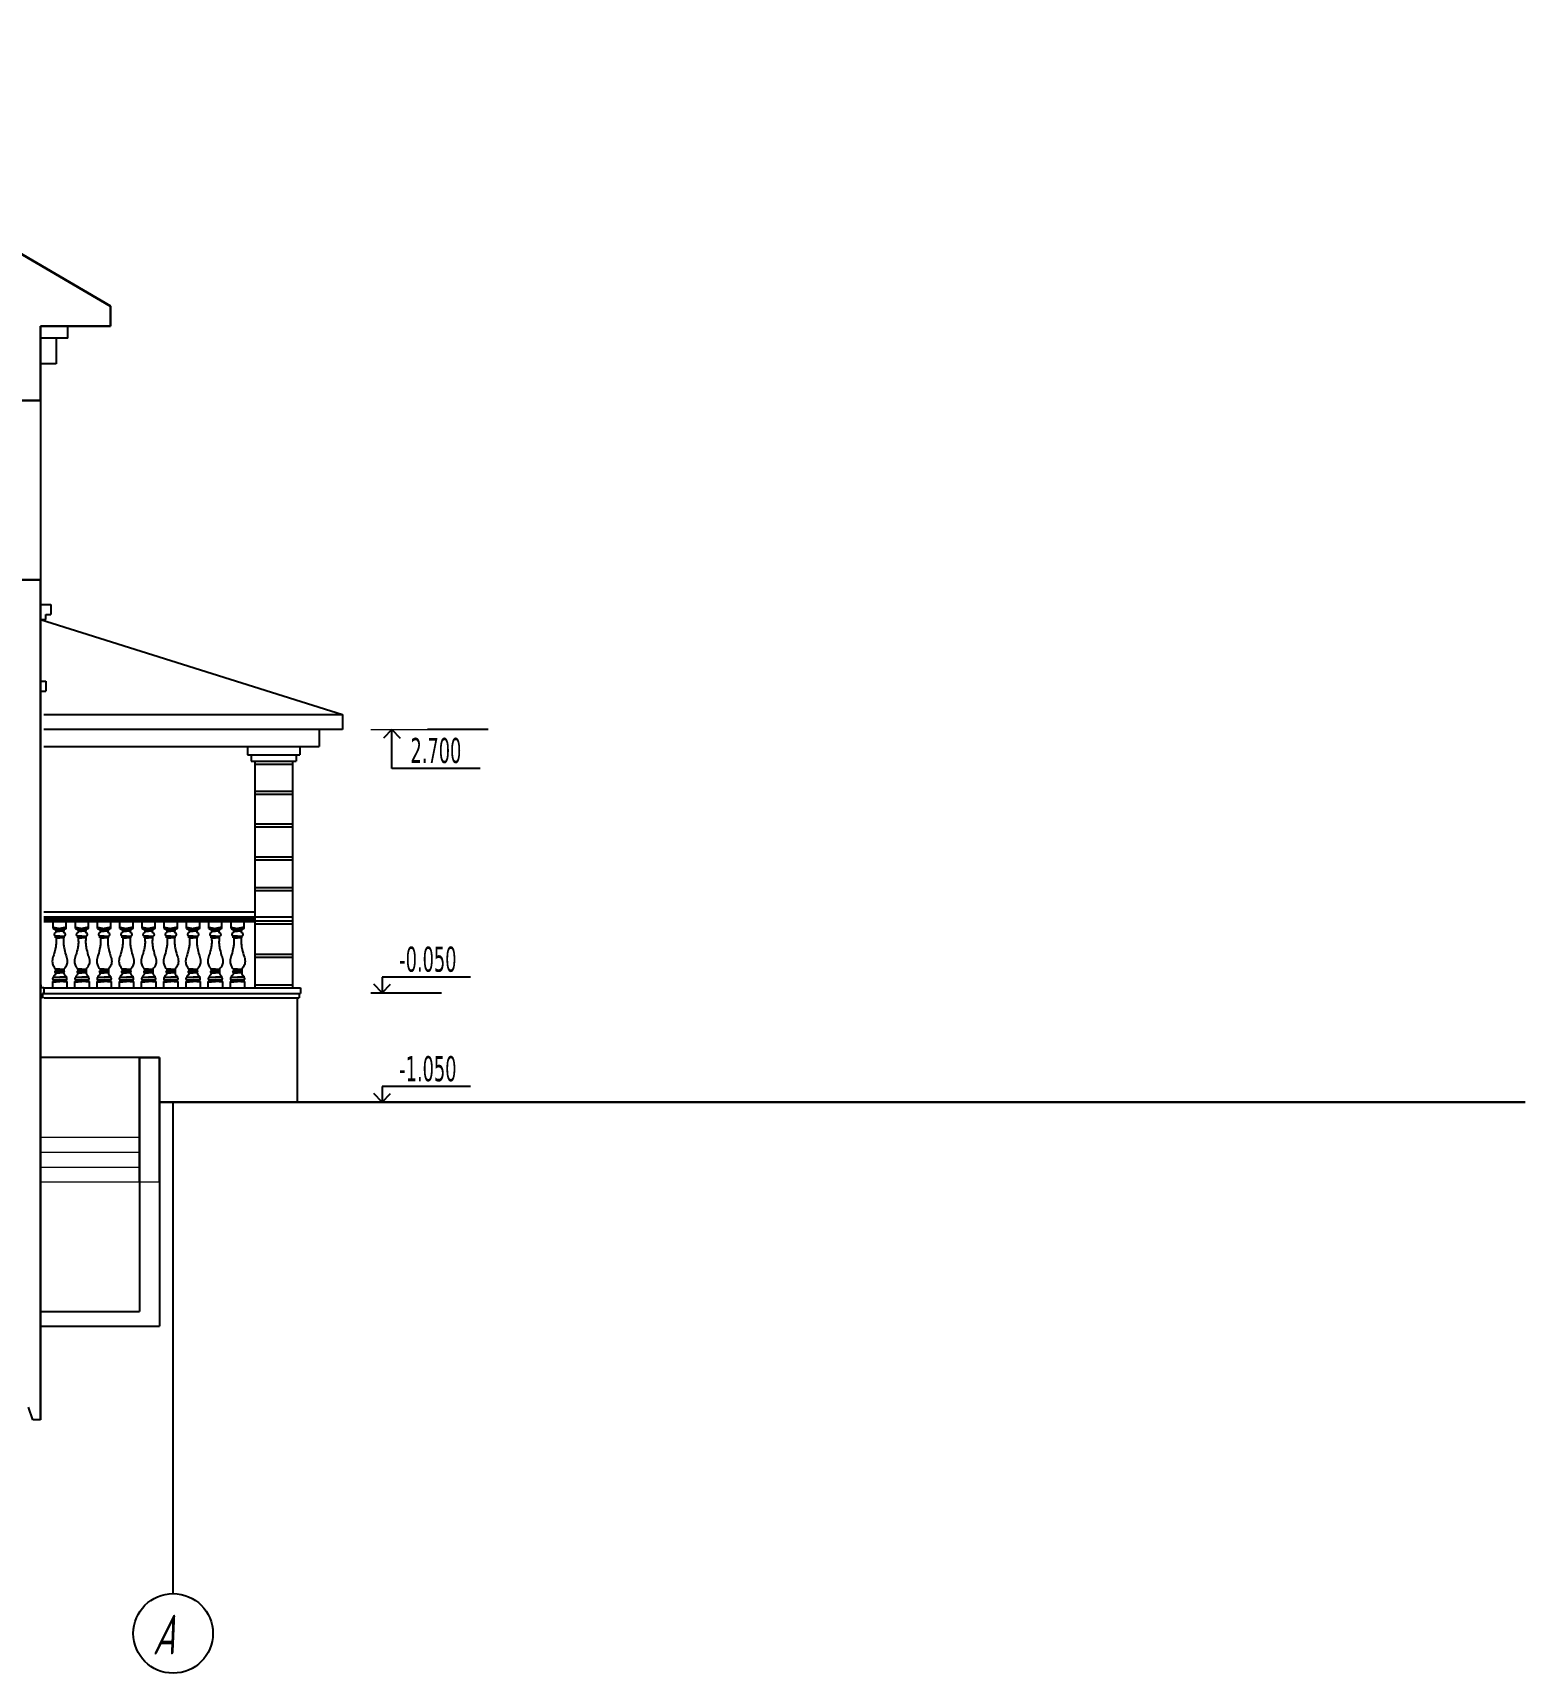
# Model space of a CAD drawing. Header units: millimetres. Extents: x 574812 to 785403, y 231698 to 285481.
# Drawn here: x 770411 to 785403, y 263528 to 280007 of the extents above; entities that cross this region are included whole.
import ezdxf
from ezdxf.enums import TextEntityAlignment as Align

# ---------------------------------------------------------------- set-up
doc = ezdxf.new("R2010")
doc.units = ezdxf.units.MM
doc.layers.add('OSI', color=154, linetype='Continuous')
for name, color, linetype, lineweight in [('Баллюстрада', 7, 'Continuous', 5), ('ОТМЕТКИ', 240, 'Continuous', 5), ('Стены монолит ж-б', 7, 'Continuous', 30)]:
    doc.layers.add(name, color=color, linetype=linetype, lineweight=lineweight)
doc.styles.get("Standard").update_dxf_attribs({"font": 'TAHOMA.TTF', "width": 0.6, "oblique": 15, "height": 220})

msp = doc.modelspace()

# ---------------------------------------------------------------- linework, layer by layer
at = {"ltscale": 5}
for p, q in [((770762.3, 276939.7), (770762.3, 277059.7)), ((770762.3, 276939.7), (770489.7, 276939.7)), ((770645.2, 276939.7), (770645.2, 276683.1)), ((770645.2, 276683.1), (770489.7, 276683.1)), ((770489.7, 276312.9), (770489.7, 274512.9)), ((770491.2, 274263.1), (770591.2, 274263.1)), ((770591.2, 274263.1), (770591.2, 274163.1)), ((770591.2, 274263.1), (770591.2, 274163.1)), ((770489.7, 274113.1), (773521.2, 273159.8)), ((770489.7, 274113.1), (770541.2, 274113.1)), ((770541.2, 274163.1), (770591.2, 274163.1)), ((770541.2, 274113.1), (770541.2, 274163.1)), ((770541.2, 274113.1), (770541.2, 274163.1)), ((770489.7, 273493.1), (770541.2, 273493.1)), ((770489.7, 273393.1), (770541.2, 273393.1)), ((770541.2, 273493.1), (770541.2, 273393.1)), ((770521.2, 273159.8), (773521.2, 273159.8)), ((773521.2, 273159.8), (773521.2, 273009.8)), ((773521.2, 273159.8), (773521.2, 273009.8)), ((773521.2, 273009.8), (770521.2, 273009.8)), ((773286.9, 273009.8), (773286.9, 272838.1)), ((770521.2, 272838.1), (773286.9, 272838.1)), ((772568.7, 272838.1), (772568.7, 272752.1)), ((772568.7, 272752.1), (773093.6, 272752.1)), ((772605.9, 272752.1), (772605.9, 272691.5)), ((773056.5, 272752.1), (773056.5, 272691.5)), ((773093.6, 272838.1), (773093.6, 272752.1)), ((772605.9, 272691.5), (773056.5, 272691.5)), ((772641.2, 272691.5), (772641.2, 270413.1)), ((772641.2, 272661.5), (773021.2, 272661.5)), ((773021.2, 272691.5), (773021.2, 270413.1)), ((772641.2, 272389.3), (773021.2, 272389.3)), ((772641.2, 272359.3), (773021.2, 272359.3)), ((772641.2, 272059.5), (773021.2, 272059.5)), ((772641.2, 272029.5), (773021.2, 272029.5)), ((772641.2, 271729.7), (773021.2, 271729.7)), ((772641.2, 271699.7), (773021.2, 271699.7)), ((772641.2, 271421.7), (773021.2, 271421.7)), ((772641.2, 271391.7), (773021.2, 271391.7)), ((772641.2, 271173), (770521.2, 271173)), ((773021.2, 271122), (770521.2, 271122)), ((772641.2, 271103), (770521.2, 271103)), ((772641.2, 271083.3), (770521.2, 271083.3)), ((772641.2, 271075.5), (770521.2, 271075.5)), ((770616.2, 271010.5), (770616.2, 271075.5)), ((770748.2, 271010.5), (770748.2, 271075.5)), ((770839.5, 271010.5), (770839.5, 271075.5)), ((770971.5, 271010.5), (770971.5, 271075.5)), ((771062.8, 271010.5), (771062.8, 271075.5)), ((771194.8, 271010.5), (771194.8, 271075.5)), ((771286, 271010.5), (771286, 271075.5)), ((771418, 271010.5), (771418, 271075.5)), ((771509.3, 271010.5), (771509.3, 271075.5)), ((771641.3, 271010.5), (771641.3, 271075.5)), ((771732.6, 271010.5), (771732.6, 271075.5)), ((771864.6, 271010.5), (771864.6, 271075.5)), ((771955.8, 271010.5), (771955.8, 271075.5)), ((772087.8, 271010.5), (772087.8, 271075.5)), ((772179.1, 271010.5), (772179.1, 271075.5)), ((772311.1, 271010.5), (772311.1, 271075.5)), ((772402.4, 271010.5), (772402.4, 271075.5)), ((772534.4, 271010.5), (772534.4, 271075.5)), ((772641.2, 271086.4), (773021.2, 271086.4)), ((770682.2, 270930.5), (770639.2, 270930.5)), ((770639.2, 270915.5), (770639.2, 270930.5)), ((770639.2, 270915.5), (770682.2, 270915.5)), ((770682.2, 270997.5), (770642.2, 270997.5)), ((770642.2, 270997.5), (770642.2, 270982.5)), ((770682.2, 270997.5), (770642.2, 270997.5)), ((770642.2, 270982.5), (770682.2, 270982.5)), ((770642.2, 270982.5), (770682.2, 270982.5)), ((770682.2, 270997.5), (770722.2, 270997.5)), ((770682.2, 270997.5), (770722.2, 270997.5)), ((770722.2, 270982.5), (770682.2, 270982.5)), ((770722.2, 270982.5), (770682.2, 270982.5)), ((770682.2, 270930.5), (770725.2, 270930.5)), ((770725.2, 270915.5), (770682.2, 270915.5)), ((770722.2, 270997.5), (770722.2, 270982.5)), ((770725.2, 270915.5), (770725.2, 270930.5)), ((770905.5, 270930.5), (770862.5, 270930.5)), ((770862.5, 270915.5), (770862.5, 270930.5)), ((770862.5, 270915.5), (770905.5, 270915.5)), ((770905.5, 270997.5), (770865.5, 270997.5)), ((770865.5, 270997.5), (770865.5, 270982.5)), ((770905.5, 270997.5), (770865.5, 270997.5)), ((770865.5, 270982.5), (770905.5, 270982.5)), ((770865.5, 270982.5), (770905.5, 270982.5)), ((770905.5, 270997.5), (770945.5, 270997.5)), ((770905.5, 270997.5), (770945.5, 270997.5)), ((770945.5, 270982.5), (770905.5, 270982.5)), ((770945.5, 270982.5), (770905.5, 270982.5)), ((770905.5, 270930.5), (770948.5, 270930.5)), ((770948.5, 270915.5), (770905.5, 270915.5)), ((770945.5, 270997.5), (770945.5, 270982.5)), ((770948.5, 270915.5), (770948.5, 270930.5)), ((771128.8, 270930.5), (771085.8, 270930.5)), ((771085.8, 270915.5), (771085.8, 270930.5)), ((771085.8, 270915.5), (771128.8, 270915.5)), ((771128.8, 270997.5), (771088.8, 270997.5)), ((771088.8, 270997.5), (771088.8, 270982.5)), ((771128.8, 270997.5), (771088.8, 270997.5)), ((771088.8, 270982.5), (771128.8, 270982.5)), ((771088.8, 270982.5), (771128.8, 270982.5)), ((771128.8, 270997.5), (771168.8, 270997.5)), ((771128.8, 270997.5), (771168.8, 270997.5)), ((771168.8, 270982.5), (771128.8, 270982.5)), ((771168.8, 270982.5), (771128.8, 270982.5)), ((771128.8, 270930.5), (771171.8, 270930.5)), ((771171.8, 270915.5), (771128.8, 270915.5)), ((771168.8, 270997.5), (771168.8, 270982.5)), ((771171.8, 270915.5), (771171.8, 270930.5)), ((771352, 270930.5), (771309, 270930.5)), ((771309, 270915.5), (771309, 270930.5)), ((771309, 270915.5), (771352, 270915.5)), ((771352, 270997.5), (771312, 270997.5)), ((771312, 270997.5), (771312, 270982.5)), ((771352, 270997.5), (771312, 270997.5)), ((771312, 270982.5), (771352, 270982.5)), ((771312, 270982.5), (771352, 270982.5)), ((771352, 270997.5), (771392, 270997.5)), ((771352, 270997.5), (771392, 270997.5)), ((771392, 270982.5), (771352, 270982.5)), ((771392, 270982.5), (771352, 270982.5)), ((771352, 270930.5), (771395, 270930.5)), ((771395, 270915.5), (771352, 270915.5)), ((771392, 270997.5), (771392, 270982.5)), ((771395, 270915.5), (771395, 270930.5)), ((771575.3, 270930.5), (771532.3, 270930.5)), ((771532.3, 270915.5), (771532.3, 270930.5)), ((771532.3, 270915.5), (771575.3, 270915.5)), ((771575.3, 270997.5), (771535.3, 270997.5)), ((771535.3, 270997.5), (771535.3, 270982.5)), ((771575.3, 270997.5), (771535.3, 270997.5)), ((771535.3, 270982.5), (771575.3, 270982.5)), ((771535.3, 270982.5), (771575.3, 270982.5)), ((771575.3, 270997.5), (771615.3, 270997.5)), ((771575.3, 270997.5), (771615.3, 270997.5)), ((771615.3, 270982.5), (771575.3, 270982.5)), ((771615.3, 270982.5), (771575.3, 270982.5)), ((771575.3, 270930.5), (771618.3, 270930.5)), ((771618.3, 270915.5), (771575.3, 270915.5)), ((771615.3, 270997.5), (771615.3, 270982.5)), ((771618.3, 270915.5), (771618.3, 270930.5)), ((771798.6, 270930.5), (771755.6, 270930.5)), ((771755.6, 270915.5), (771755.6, 270930.5)), ((771755.6, 270915.5), (771798.6, 270915.5)), ((771798.6, 270997.5), (771758.6, 270997.5)), ((771758.6, 270997.5), (771758.6, 270982.5)), ((771798.6, 270997.5), (771758.6, 270997.5)), ((771758.6, 270982.5), (771798.6, 270982.5)), ((771758.6, 270982.5), (771798.6, 270982.5)), ((771798.6, 270997.5), (771838.6, 270997.5)), ((771798.6, 270997.5), (771838.6, 270997.5)), ((771838.6, 270982.5), (771798.6, 270982.5)), ((771838.6, 270982.5), (771798.6, 270982.5)), ((771798.6, 270930.5), (771841.6, 270930.5)), ((771841.6, 270915.5), (771798.6, 270915.5)), ((771838.6, 270997.5), (771838.6, 270982.5)), ((771841.6, 270915.5), (771841.6, 270930.5)), ((772021.8, 270930.5), (771978.8, 270930.5)), ((771978.8, 270915.5), (771978.8, 270930.5)), ((771978.8, 270915.5), (772021.8, 270915.5)), ((772021.8, 270997.5), (771981.8, 270997.5)), ((771981.8, 270997.5), (771981.8, 270982.5)), ((772021.8, 270997.5), (771981.8, 270997.5)), ((771981.8, 270982.5), (772021.8, 270982.5)), ((771981.8, 270982.5), (772021.8, 270982.5)), ((772021.8, 270997.5), (772061.8, 270997.5)), ((772021.8, 270997.5), (772061.8, 270997.5)), ((772061.8, 270982.5), (772021.8, 270982.5)), ((772061.8, 270982.5), (772021.8, 270982.5)), ((772021.8, 270930.5), (772064.8, 270930.5)), ((772064.8, 270915.5), (772021.8, 270915.5)), ((772061.8, 270997.5), (772061.8, 270982.5)), ((772064.8, 270915.5), (772064.8, 270930.5)), ((772245.1, 270930.5), (772202.1, 270930.5)), ((772202.1, 270915.5), (772202.1, 270930.5)), ((772202.1, 270915.5), (772245.1, 270915.5)), ((772245.1, 270997.5), (772205.1, 270997.5)), ((772205.1, 270997.5), (772205.1, 270982.5)), ((772245.1, 270997.5), (772205.1, 270997.5)), ((772205.1, 270982.5), (772245.1, 270982.5)), ((772205.1, 270982.5), (772245.1, 270982.5)), ((772245.1, 270997.5), (772285.1, 270997.5)), ((772245.1, 270997.5), (772285.1, 270997.5)), ((772285.1, 270982.5), (772245.1, 270982.5)), ((772285.1, 270982.5), (772245.1, 270982.5)), ((772245.1, 270930.5), (772288.1, 270930.5)), ((772288.1, 270915.5), (772245.1, 270915.5)), ((772285.1, 270997.5), (772285.1, 270982.5)), ((772288.1, 270915.5), (772288.1, 270930.5)), ((772468.4, 270930.5), (772425.4, 270930.5)), ((772425.4, 270915.5), (772425.4, 270930.5)), ((772425.4, 270915.5), (772468.4, 270915.5)), ((772468.4, 270997.5), (772428.4, 270997.5)), ((772428.4, 270997.5), (772428.4, 270982.5)), ((772468.4, 270997.5), (772428.4, 270997.5)), ((772428.4, 270982.5), (772468.4, 270982.5)), ((772428.4, 270982.5), (772468.4, 270982.5)), ((772468.4, 270997.5), (772508.4, 270997.5)), ((772468.4, 270997.5), (772508.4, 270997.5)), ((772508.4, 270982.5), (772468.4, 270982.5)), ((772508.4, 270982.5), (772468.4, 270982.5)), ((772468.4, 270930.5), (772511.4, 270930.5)), ((772511.4, 270915.5), (772468.4, 270915.5)), ((772508.4, 270997.5), (772508.4, 270982.5)), ((772511.4, 270915.5), (772511.4, 270930.5)), ((772641.2, 271056.4), (773021.2, 271056.4)), ((772641.2, 270751.2), (773021.2, 270751.2)), ((770682.2, 270600.5), (770640.2, 270600.5)), ((770640.2, 270600.5), (770640.2, 270585.5)), ((770640.2, 270585.5), (770682.2, 270585.5)), ((770682.2, 270600.5), (770724.2, 270600.5)), ((770724.2, 270585.5), (770682.2, 270585.5)), ((770724.2, 270600.5), (770724.2, 270585.5)), ((770905.5, 270600.5), (770863.5, 270600.5)), ((770863.5, 270600.5), (770863.5, 270585.5)), ((770863.5, 270585.5), (770905.5, 270585.5)), ((770905.5, 270600.5), (770947.5, 270600.5)), ((770947.5, 270585.5), (770905.5, 270585.5)), ((770947.5, 270600.5), (770947.5, 270585.5)), ((771128.8, 270600.5), (771086.8, 270600.5)), ((771086.8, 270600.5), (771086.8, 270585.5)), ((771086.8, 270585.5), (771128.8, 270585.5)), ((771128.8, 270600.5), (771170.8, 270600.5)), ((771170.8, 270585.5), (771128.8, 270585.5)), ((771170.8, 270600.5), (771170.8, 270585.5)), ((771352, 270600.5), (771310, 270600.5)), ((771310, 270600.5), (771310, 270585.5)), ((771310, 270585.5), (771352, 270585.5)), ((771352, 270600.5), (771394, 270600.5)), ((771394, 270585.5), (771352, 270585.5)), ((771394, 270600.5), (771394, 270585.5)), ((771575.3, 270600.5), (771533.3, 270600.5)), ((771533.3, 270600.5), (771533.3, 270585.5)), ((771533.3, 270585.5), (771575.3, 270585.5)), ((771575.3, 270600.5), (771617.3, 270600.5)), ((771617.3, 270585.5), (771575.3, 270585.5)), ((771617.3, 270600.5), (771617.3, 270585.5)), ((771798.6, 270600.5), (771756.6, 270600.5)), ((771756.6, 270600.5), (771756.6, 270585.5)), ((771756.6, 270585.5), (771798.6, 270585.5)), ((771798.6, 270600.5), (771840.6, 270600.5)), ((771840.6, 270585.5), (771798.6, 270585.5)), ((771840.6, 270600.5), (771840.6, 270585.5)), ((772021.8, 270600.5), (771979.8, 270600.5)), ((771979.8, 270600.5), (771979.8, 270585.5)), ((771979.8, 270585.5), (772021.8, 270585.5)), ((772021.8, 270600.5), (772063.8, 270600.5)), ((772063.8, 270585.5), (772021.8, 270585.5)), ((772063.8, 270600.5), (772063.8, 270585.5)), ((772245.1, 270600.5), (772203.1, 270600.5)), ((772203.1, 270600.5), (772203.1, 270585.5)), ((772203.1, 270585.5), (772245.1, 270585.5)), ((772245.1, 270600.5), (772287.1, 270600.5)), ((772287.1, 270585.5), (772245.1, 270585.5)), ((772287.1, 270600.5), (772287.1, 270585.5)), ((772468.4, 270600.5), (772426.4, 270600.5)), ((772426.4, 270600.5), (772426.4, 270585.5)), ((772426.4, 270585.5), (772468.4, 270585.5)), ((772468.4, 270600.5), (772510.4, 270600.5)), ((772510.4, 270585.5), (772468.4, 270585.5)), ((772510.4, 270600.5), (772510.4, 270585.5)), ((772641.2, 270721.2), (773021.2, 270721.2)), ((770491.2, 270443.1), (770491.2, 270413.1)), ((770521.2, 270413.1), (770491.2, 270413.1)), ((770521.2, 270413.1), (773100.1, 270413.1)), ((770521.2, 270413.1), (770521.2, 270355)), ((770608.2, 270477.5), (770608.2, 270413.1)), ((770619.2, 270530.5), (770619.2, 270520.5)), ((770619.2, 270520.5), (770682.2, 270520.5)), ((770619.2, 270492.5), (770682.2, 270492.5)), ((770619.2, 270492.5), (770619.2, 270478.5)), ((770619.2, 270478.5), (770682.2, 270478.5)), ((770640.2, 270565.5), (770682.2, 270565.5)), ((770724.2, 270565.5), (770682.2, 270565.5)), ((770745.2, 270520.5), (770682.2, 270520.5)), ((770745.2, 270492.5), (770682.2, 270492.5)), ((770745.2, 270478.5), (770682.2, 270478.5)), ((770745.2, 270530.5), (770745.2, 270520.5)), ((770745.2, 270492.5), (770745.2, 270478.5)), ((770756.2, 270413.1), (770756.2, 270477.5)), ((770831.5, 270477.5), (770831.5, 270413.1)), ((770842.5, 270530.5), (770842.5, 270520.5)), ((770842.5, 270520.5), (770905.5, 270520.5)), ((770842.5, 270492.5), (770905.5, 270492.5)), ((770842.5, 270492.5), (770842.5, 270478.5)), ((770842.5, 270478.5), (770905.5, 270478.5)), ((770863.5, 270565.5), (770905.5, 270565.5)), ((770947.5, 270565.5), (770905.5, 270565.5)), ((770968.5, 270520.5), (770905.5, 270520.5)), ((770968.5, 270492.5), (770905.5, 270492.5)), ((770968.5, 270478.5), (770905.5, 270478.5)), ((770968.5, 270530.5), (770968.5, 270520.5)), ((770968.5, 270492.5), (770968.5, 270478.5)), ((770979.5, 270413.1), (770979.5, 270477.5)), ((771054.8, 270477.5), (771054.8, 270413.1)), ((771065.8, 270530.5), (771065.8, 270520.5)), ((771065.8, 270520.5), (771128.8, 270520.5)), ((771065.8, 270492.5), (771128.8, 270492.5)), ((771065.8, 270492.5), (771065.8, 270478.5)), ((771065.8, 270478.5), (771128.8, 270478.5)), ((771086.8, 270565.5), (771128.8, 270565.5)), ((771170.8, 270565.5), (771128.8, 270565.5)), ((771191.8, 270520.5), (771128.8, 270520.5)), ((771191.8, 270492.5), (771128.8, 270492.5)), ((771191.8, 270478.5), (771128.8, 270478.5)), ((771191.8, 270530.5), (771191.8, 270520.5)), ((771191.8, 270492.5), (771191.8, 270478.5)), ((771202.8, 270413.1), (771202.8, 270477.5)), ((771278, 270477.5), (771278, 270413.1)), ((771289, 270530.5), (771289, 270520.5)), ((771289, 270520.5), (771352, 270520.5)), ((771289, 270492.5), (771352, 270492.5)), ((771289, 270492.5), (771289, 270478.5)), ((771289, 270478.5), (771352, 270478.5)), ((771310, 270565.5), (771352, 270565.5)), ((771394, 270565.5), (771352, 270565.5)), ((771415, 270520.5), (771352, 270520.5)), ((771415, 270492.5), (771352, 270492.5)), ((771415, 270478.5), (771352, 270478.5)), ((771415, 270530.5), (771415, 270520.5)), ((771415, 270492.5), (771415, 270478.5)), ((771426, 270413.1), (771426, 270477.5)), ((771501.3, 270477.5), (771501.3, 270413.1)), ((771512.3, 270530.5), (771512.3, 270520.5)), ((771512.3, 270520.5), (771575.3, 270520.5)), ((771512.3, 270492.5), (771575.3, 270492.5)), ((771512.3, 270492.5), (771512.3, 270478.5)), ((771512.3, 270478.5), (771575.3, 270478.5)), ((771533.3, 270565.5), (771575.3, 270565.5)), ((771617.3, 270565.5), (771575.3, 270565.5)), ((771638.3, 270520.5), (771575.3, 270520.5)), ((771638.3, 270492.5), (771575.3, 270492.5)), ((771638.3, 270478.5), (771575.3, 270478.5)), ((771638.3, 270530.5), (771638.3, 270520.5)), ((771638.3, 270492.5), (771638.3, 270478.5)), ((771649.3, 270413.1), (771649.3, 270477.5)), ((771724.6, 270477.5), (771724.6, 270413.1)), ((771735.6, 270530.5), (771735.6, 270520.5)), ((771735.6, 270520.5), (771798.6, 270520.5)), ((771735.6, 270492.5), (771798.6, 270492.5)), ((771735.6, 270492.5), (771735.6, 270478.5)), ((771735.6, 270478.5), (771798.6, 270478.5)), ((771756.6, 270565.5), (771798.6, 270565.5)), ((771840.6, 270565.5), (771798.6, 270565.5)), ((771861.6, 270520.5), (771798.6, 270520.5)), ((771861.6, 270492.5), (771798.6, 270492.5)), ((771861.6, 270478.5), (771798.6, 270478.5)), ((771861.6, 270530.5), (771861.6, 270520.5)), ((771861.6, 270492.5), (771861.6, 270478.5)), ((771872.6, 270413.1), (771872.6, 270477.5)), ((771947.8, 270477.5), (771947.8, 270413.1)), ((771958.8, 270530.5), (771958.8, 270520.5)), ((771958.8, 270520.5), (772021.8, 270520.5)), ((771958.8, 270492.5), (772021.8, 270492.5)), ((771958.8, 270492.5), (771958.8, 270478.5)), ((771958.8, 270478.5), (772021.8, 270478.5)), ((771979.8, 270565.5), (772021.8, 270565.5)), ((772063.8, 270565.5), (772021.8, 270565.5)), ((772084.8, 270520.5), (772021.8, 270520.5)), ((772084.8, 270492.5), (772021.8, 270492.5)), ((772084.8, 270478.5), (772021.8, 270478.5)), ((772084.8, 270530.5), (772084.8, 270520.5)), ((772084.8, 270492.5), (772084.8, 270478.5)), ((772095.8, 270413.1), (772095.8, 270477.5)), ((772171.1, 270477.5), (772171.1, 270413.1)), ((772182.1, 270530.5), (772182.1, 270520.5)), ((772182.1, 270520.5), (772245.1, 270520.5)), ((772182.1, 270492.5), (772245.1, 270492.5)), ((772182.1, 270492.5), (772182.1, 270478.5)), ((772182.1, 270478.5), (772245.1, 270478.5)), ((772203.1, 270565.5), (772245.1, 270565.5)), ((772287.1, 270565.5), (772245.1, 270565.5)), ((772308.1, 270520.5), (772245.1, 270520.5)), ((772308.1, 270492.5), (772245.1, 270492.5)), ((772308.1, 270478.5), (772245.1, 270478.5)), ((772308.1, 270530.5), (772308.1, 270520.5)), ((772308.1, 270492.5), (772308.1, 270478.5)), ((772319.1, 270413.1), (772319.1, 270477.5)), ((772394.4, 270477.5), (772394.4, 270413.1)), ((772405.4, 270530.5), (772405.4, 270520.5)), ((772405.4, 270520.5), (772468.4, 270520.5)), ((772405.4, 270492.5), (772468.4, 270492.5)), ((772405.4, 270492.5), (772405.4, 270478.5)), ((772405.4, 270478.5), (772468.4, 270478.5)), ((772426.4, 270565.5), (772468.4, 270565.5)), ((772510.4, 270565.5), (772468.4, 270565.5)), ((772531.4, 270520.5), (772468.4, 270520.5)), ((772531.4, 270492.5), (772468.4, 270492.5)), ((772531.4, 270478.5), (772468.4, 270478.5)), ((772531.4, 270530.5), (772531.4, 270520.5)), ((772531.4, 270492.5), (772531.4, 270478.5)), ((772542.4, 270413.1), (772542.4, 270477.5)), ((772641.2, 270443.1), (773021.2, 270443.1)), ((773100.1, 270413.1), (773100.1, 270355)), ((770507.7, 270313.1), (770489.7, 270313.1)), ((770521.2, 270355), (770507.7, 270355)), ((770507.7, 270355), (770507.7, 270313.1)), ((770521.2, 270355), (773100.1, 270355)), ((770521.2, 270313.1), (773086.6, 270313.1)), ((773068.6, 270313.1), (773068.6, 269263.1)), ((773086.6, 270355), (773086.6, 270313.1)), ((771483, 269713.1), (770489.7, 269713.1)), ((771483, 268463.1), (771483, 267163.2)), ((771683, 268463.1), (771683, 267013.2)), ((770489.7, 267163.2), (771483, 267163.2)), ((770489.7, 267013.2), (771683, 267013.2)), ((770411.8, 266072.2), (770369.1, 266202.1)), ((770489.7, 266072.2), (770411.8, 266072.2))]:
    msp.add_line(p, q, dxfattribs=at)
for p, q in [((774018.9, 273009.8), (773935.4, 272922.4)), ((774018.9, 272617.1), (774018.9, 273009.8)), ((774018.9, 273009.8), (774102.5, 272922.4)), ((774018.9, 272617.1), (774018.9, 273009.8)), ((774018.9, 273009.8), (774102.5, 272922.4)), ((774984.4, 273009.8), (774377.1, 273009.8)), ((774905.7, 272617.1), (774018.9, 272617.1)), ((774905.7, 272617.1), (774018.9, 272617.1)), ((773921.1, 270363.1), (773837.5, 270450.6)), ((773921.1, 270363.1), (773837.5, 270450.6)), ((773921.1, 270521.8), (773921.1, 270363.1)), ((774807.9, 270521.8), (773921.1, 270521.8)), ((773921.1, 270521.8), (773921.1, 270363.1)), ((774807.9, 270521.8), (773921.1, 270521.8)), ((773921.1, 270363.1), (774004.7, 270450.6)), ((773921.1, 270363.1), (774004.7, 270450.6)), ((773808.1, 270363.1), (774517.6, 270363.1)), ((773921.1, 269421.8), (773921.1, 269263.1)), ((774807.9, 269421.8), (773921.1, 269421.8)), ((773921.1, 269421.8), (773921.1, 269263.1)), ((774807.9, 269421.8), (773921.1, 269421.8)), ((771683, 269263.1), (777681, 269263.1)), ((773808.1, 269263.1), (774517.6, 269263.1)), ((773921.1, 269263.1), (773837.5, 269350.6)), ((773921.1, 269263.1), (773837.5, 269350.6)), ((773921.1, 269263.1), (774004.7, 269350.6)), ((773921.1, 269263.1), (774004.7, 269350.6))]:
    msp.add_line(p, q)
for centre, radius, start, end in [((770646.5, 270950.5), 21.3, 110.01596, 249.98404), ((770646.5, 270950.5), 21.3, 110.01596, 249.98404), ((770717.9, 270950.5), 21.3, 290.01596, 69.98404), ((770717.9, 270950.5), 21.3, 290.01596, 69.98404), ((770869.8, 270950.5), 21.3, 110.01596, 249.98404), ((770869.8, 270950.5), 21.3, 110.01596, 249.98404), ((770941.2, 270950.5), 21.3, 290.01596, 69.98404), ((770941.2, 270950.5), 21.3, 290.01596, 69.98404), ((771093, 270950.5), 21.3, 110.01596, 249.98404), ((771093, 270950.5), 21.3, 110.01596, 249.98404), ((771164.5, 270950.5), 21.3, 290.01596, 69.98404), ((771164.5, 270950.5), 21.3, 290.01596, 69.98404), ((771316.3, 270950.5), 21.3, 110.01596, 249.98404), ((771316.3, 270950.5), 21.3, 110.01596, 249.98404), ((771387.7, 270950.5), 21.3, 290.01596, 69.98404), ((771387.7, 270950.5), 21.3, 290.01596, 69.98404), ((771539.6, 270950.5), 21.3, 110.01596, 249.98404), ((771539.6, 270950.5), 21.3, 110.01596, 249.98404), ((771611, 270950.5), 21.3, 290.01596, 69.98404), ((771611, 270950.5), 21.3, 290.01596, 69.98404), ((771762.8, 270950.5), 21.3, 110.01596, 249.98404), ((771762.8, 270950.5), 21.3, 110.01596, 249.98404), ((771834.3, 270950.5), 21.3, 290.01596, 69.98404), ((771834.3, 270950.5), 21.3, 290.01596, 69.98404), ((771986.1, 270950.5), 21.3, 110.01596, 249.98404), ((771986.1, 270950.5), 21.3, 110.01596, 249.98404), ((772057.5, 270950.5), 21.3, 290.01596, 69.98404), ((772057.5, 270950.5), 21.3, 290.01596, 69.98404), ((772209.4, 270950.5), 21.3, 110.01596, 249.98404), ((772209.4, 270950.5), 21.3, 110.01596, 249.98404), ((772280.8, 270950.5), 21.3, 290.01596, 69.98404), ((772280.8, 270950.5), 21.3, 290.01596, 69.98404), ((772432.7, 270950.5), 21.3, 110.01596, 249.98404), ((772432.7, 270950.5), 21.3, 110.01596, 249.98404), ((772504.1, 270950.5), 21.3, 290.01596, 69.98404), ((772504.1, 270950.5), 21.3, 290.01596, 69.98404), ((770625.6, 270506.5), 15.4, 114.52955, 245.47045), ((770738.8, 270506.5), 15.4, 294.52955, 65.47045), ((770848.9, 270506.5), 15.4, 114.52955, 245.47045), ((770962.1, 270506.5), 15.4, 294.52955, 65.47045), ((771072.1, 270506.5), 15.4, 114.52955, 245.47045), ((771185.4, 270506.5), 15.4, 294.52955, 65.47045), ((771295.4, 270506.5), 15.4, 114.52955, 245.47045), ((771408.6, 270506.5), 15.4, 294.52955, 65.47045), ((771518.7, 270506.5), 15.4, 114.52955, 245.47045), ((771631.9, 270506.5), 15.4, 294.52955, 65.47045), ((771742, 270506.5), 15.4, 114.52955, 245.47045), ((771855.2, 270506.5), 15.4, 294.52955, 65.47045), ((771965.2, 270506.5), 15.4, 114.52955, 245.47045), ((772078.4, 270506.5), 15.4, 294.52955, 65.47045), ((772188.5, 270506.5), 15.4, 114.52955, 245.47045), ((772301.7, 270506.5), 15.4, 294.52955, 65.47045), ((772411.8, 270506.5), 15.4, 114.52955, 245.47045), ((772525, 270506.5), 15.4, 294.52955, 65.47045)]:
    msp.add_arc(centre, radius, start, end, dxfattribs=at)
for points in [[(770645.2, 270912.5), (770645.2, 270895.5), (770645.2, 270855.5), (770639.2, 270815.5), (770622.2, 270745.5), (770608.2, 270695.5), (770608.2, 270665.5), (770613.2, 270645.5), (770640.2, 270600.5)], [(770642.2, 270982.5), (770648.2, 270977.5), (770639.2, 270970.5)], [(770642.2, 270982.5), (770648.2, 270977.5), (770639.2, 270970.5)], [(770722.2, 270982.5), (770716.2, 270977.5), (770725.2, 270970.5)], [(770722.2, 270982.5), (770716.2, 270977.5), (770725.2, 270970.5)], [(770719.2, 270912.5), (770719.2, 270895.5), (770719.2, 270855.5), (770725.2, 270815.5), (770742.2, 270745.5), (770756.2, 270695.5), (770756.2, 270665.5), (770751.2, 270645.5), (770724.2, 270600.5)], [(770868.5, 270912.5), (770868.5, 270895.5), (770868.5, 270855.5), (770862.5, 270815.5), (770845.5, 270745.5), (770831.5, 270695.5), (770831.5, 270665.5), (770836.5, 270645.5), (770863.5, 270600.5)], [(770865.5, 270982.5), (770871.5, 270977.5), (770862.5, 270970.5)], [(770865.5, 270982.5), (770871.5, 270977.5), (770862.5, 270970.5)], [(770945.5, 270982.5), (770939.5, 270977.5), (770948.5, 270970.5)], [(770945.5, 270982.5), (770939.5, 270977.5), (770948.5, 270970.5)], [(770942.5, 270912.5), (770942.5, 270895.5), (770942.5, 270855.5), (770948.5, 270815.5), (770965.5, 270745.5), (770979.5, 270695.5), (770979.5, 270665.5), (770974.5, 270645.5), (770947.5, 270600.5)], [(771091.8, 270912.5), (771091.8, 270895.5), (771091.8, 270855.5), (771085.8, 270815.5), (771068.8, 270745.5), (771054.8, 270695.5), (771054.8, 270665.5), (771059.8, 270645.5), (771086.8, 270600.5)], [(771088.8, 270982.5), (771094.8, 270977.5), (771085.8, 270970.5)], [(771088.8, 270982.5), (771094.8, 270977.5), (771085.8, 270970.5)], [(771168.8, 270982.5), (771162.8, 270977.5), (771171.8, 270970.5)], [(771168.8, 270982.5), (771162.8, 270977.5), (771171.8, 270970.5)], [(771165.8, 270912.5), (771165.8, 270895.5), (771165.8, 270855.5), (771171.8, 270815.5), (771188.8, 270745.5), (771202.8, 270695.5), (771202.8, 270665.5), (771197.8, 270645.5), (771170.8, 270600.5)], [(771315, 270912.5), (771315, 270895.5), (771315, 270855.5), (771309, 270815.5), (771292, 270745.5), (771278, 270695.5), (771278, 270665.5), (771283, 270645.5), (771310, 270600.5)], [(771312, 270982.5), (771318, 270977.5), (771309, 270970.5)], [(771312, 270982.5), (771318, 270977.5), (771309, 270970.5)], [(771392, 270982.5), (771386, 270977.5), (771395, 270970.5)], [(771392, 270982.5), (771386, 270977.5), (771395, 270970.5)], [(771389, 270912.5), (771389, 270895.5), (771389, 270855.5), (771395, 270815.5), (771412, 270745.5), (771426, 270695.5), (771426, 270665.5), (771421, 270645.5), (771394, 270600.5)], [(771538.3, 270912.5), (771538.3, 270895.5), (771538.3, 270855.5), (771532.3, 270815.5), (771515.3, 270745.5), (771501.3, 270695.5), (771501.3, 270665.5), (771506.3, 270645.5), (771533.3, 270600.5)], [(771535.3, 270982.5), (771541.3, 270977.5), (771532.3, 270970.5)], [(771535.3, 270982.5), (771541.3, 270977.5), (771532.3, 270970.5)], [(771615.3, 270982.5), (771609.3, 270977.5), (771618.3, 270970.5)], [(771615.3, 270982.5), (771609.3, 270977.5), (771618.3, 270970.5)], [(771612.3, 270912.5), (771612.3, 270895.5), (771612.3, 270855.5), (771618.3, 270815.5), (771635.3, 270745.5), (771649.3, 270695.5), (771649.3, 270665.5), (771644.3, 270645.5), (771617.3, 270600.5)], [(771761.6, 270912.5), (771761.6, 270895.5), (771761.6, 270855.5), (771755.6, 270815.5), (771738.6, 270745.5), (771724.6, 270695.5), (771724.6, 270665.5), (771729.6, 270645.5), (771756.6, 270600.5)], [(771758.6, 270982.5), (771764.6, 270977.5), (771755.6, 270970.5)], [(771758.6, 270982.5), (771764.6, 270977.5), (771755.6, 270970.5)], [(771838.6, 270982.5), (771832.6, 270977.5), (771841.6, 270970.5)], [(771838.6, 270982.5), (771832.6, 270977.5), (771841.6, 270970.5)], [(771835.6, 270912.5), (771835.6, 270895.5), (771835.6, 270855.5), (771841.6, 270815.5), (771858.6, 270745.5), (771872.6, 270695.5), (771872.6, 270665.5), (771867.6, 270645.5), (771840.6, 270600.5)], [(771984.8, 270912.5), (771984.8, 270895.5), (771984.8, 270855.5), (771978.8, 270815.5), (771961.8, 270745.5), (771947.8, 270695.5), (771947.8, 270665.5), (771952.8, 270645.5), (771979.8, 270600.5)], [(771981.8, 270982.5), (771987.8, 270977.5), (771978.8, 270970.5)], [(771981.8, 270982.5), (771987.8, 270977.5), (771978.8, 270970.5)], [(772061.8, 270982.5), (772055.8, 270977.5), (772064.8, 270970.5)], [(772061.8, 270982.5), (772055.8, 270977.5), (772064.8, 270970.5)], [(772058.8, 270912.5), (772058.8, 270895.5), (772058.8, 270855.5), (772064.8, 270815.5), (772081.8, 270745.5), (772095.8, 270695.5), (772095.8, 270665.5), (772090.8, 270645.5), (772063.8, 270600.5)], [(772208.1, 270912.5), (772208.1, 270895.5), (772208.1, 270855.5), (772202.1, 270815.5), (772185.1, 270745.5), (772171.1, 270695.5), (772171.1, 270665.5), (772176.1, 270645.5), (772203.1, 270600.5)], [(772205.1, 270982.5), (772211.1, 270977.5), (772202.1, 270970.5)], [(772205.1, 270982.5), (772211.1, 270977.5), (772202.1, 270970.5)], [(772285.1, 270982.5), (772279.1, 270977.5), (772288.1, 270970.5)], [(772285.1, 270982.5), (772279.1, 270977.5), (772288.1, 270970.5)], [(772282.1, 270912.5), (772282.1, 270895.5), (772282.1, 270855.5), (772288.1, 270815.5), (772305.1, 270745.5), (772319.1, 270695.5), (772319.1, 270665.5), (772314.1, 270645.5), (772287.1, 270600.5)], [(772431.4, 270912.5), (772431.4, 270895.5), (772431.4, 270855.5), (772425.4, 270815.5), (772408.4, 270745.5), (772394.4, 270695.5), (772394.4, 270665.5), (772399.4, 270645.5), (772426.4, 270600.5)], [(772428.4, 270982.5), (772434.4, 270977.5), (772425.4, 270970.5)], [(772428.4, 270982.5), (772434.4, 270977.5), (772425.4, 270970.5)], [(772508.4, 270982.5), (772502.4, 270977.5), (772511.4, 270970.5)], [(772508.4, 270982.5), (772502.4, 270977.5), (772511.4, 270970.5)], [(772505.4, 270912.5), (772505.4, 270895.5), (772505.4, 270855.5), (772511.4, 270815.5), (772528.4, 270745.5), (772542.4, 270695.5), (772542.4, 270665.5), (772537.4, 270645.5), (772510.4, 270600.5)], [(770640.2, 270565.5), (770636.2, 270575.5), (770640.2, 270585.5)], [(770724.2, 270565.5), (770728.2, 270575.5), (770724.2, 270585.5)], [(770863.5, 270565.5), (770859.5, 270575.5), (770863.5, 270585.5)], [(770947.5, 270565.5), (770951.5, 270575.5), (770947.5, 270585.5)], [(771086.8, 270565.5), (771082.8, 270575.5), (771086.8, 270585.5)], [(771170.8, 270565.5), (771174.8, 270575.5), (771170.8, 270585.5)], [(771310, 270565.5), (771306, 270575.5), (771310, 270585.5)], [(771394, 270565.5), (771398, 270575.5), (771394, 270585.5)], [(771533.3, 270565.5), (771529.3, 270575.5), (771533.3, 270585.5)], [(771617.3, 270565.5), (771621.3, 270575.5), (771617.3, 270585.5)], [(771756.6, 270565.5), (771752.6, 270575.5), (771756.6, 270585.5)], [(771840.6, 270565.5), (771844.6, 270575.5), (771840.6, 270585.5)], [(771979.8, 270565.5), (771975.8, 270575.5), (771979.8, 270585.5)], [(772063.8, 270565.5), (772067.8, 270575.5), (772063.8, 270585.5)], [(772203.1, 270565.5), (772199.1, 270575.5), (772203.1, 270585.5)], [(772287.1, 270565.5), (772291.1, 270575.5), (772287.1, 270585.5)], [(772426.4, 270565.5), (772422.4, 270575.5), (772426.4, 270585.5)], [(772510.4, 270565.5), (772514.4, 270575.5), (772510.4, 270585.5)], [(770640.2, 270565.5), (770638.2, 270550.5), (770619.2, 270530.5)], [(770724.2, 270565.5), (770726.2, 270550.5), (770745.2, 270530.5)], [(770863.5, 270565.5), (770861.5, 270550.5), (770842.5, 270530.5)], [(770947.5, 270565.5), (770949.5, 270550.5), (770968.5, 270530.5)], [(771086.8, 270565.5), (771084.8, 270550.5), (771065.8, 270530.5)], [(771170.8, 270565.5), (771172.8, 270550.5), (771191.8, 270530.5)], [(771310, 270565.5), (771308, 270550.5), (771289, 270530.5)], [(771394, 270565.5), (771396, 270550.5), (771415, 270530.5)], [(771533.3, 270565.5), (771531.3, 270550.5), (771512.3, 270530.5)], [(771617.3, 270565.5), (771619.3, 270550.5), (771638.3, 270530.5)], [(771756.6, 270565.5), (771754.6, 270550.5), (771735.6, 270530.5)], [(771840.6, 270565.5), (771842.6, 270550.5), (771861.6, 270530.5)], [(771979.8, 270565.5), (771977.8, 270550.5), (771958.8, 270530.5)], [(772063.8, 270565.5), (772065.8, 270550.5), (772084.8, 270530.5)], [(772203.1, 270565.5), (772201.1, 270550.5), (772182.1, 270530.5)], [(772287.1, 270565.5), (772289.1, 270550.5), (772308.1, 270530.5)], [(772426.4, 270565.5), (772424.4, 270550.5), (772405.4, 270530.5)], [(772510.4, 270565.5), (772512.4, 270550.5), (772531.4, 270530.5)]]:
    msp.add_spline(points, degree=3, dxfattribs=at)
for points in [[(770616.2, 271022.5), (770638.2, 271016.5), (770660.2, 271010.5), (770682.2, 271010.5)], [(770616.2, 271010.5), (770624.7, 271005.7), (770633.3, 271000.9), (770642.2, 270997.5)], [(770748.2, 271022.5), (770726.2, 271016.5), (770704.2, 271010.5), (770682.2, 271010.5)], [(770748.2, 271010.5), (770739.7, 271005.7), (770731.2, 271000.9), (770722.2, 270997.5)], [(770839.5, 271022.5), (770861.5, 271016.5), (770883.5, 271010.5), (770905.5, 271010.5)], [(770839.5, 271010.5), (770848, 271005.7), (770856.5, 271000.9), (770865.5, 270997.5)], [(770971.5, 271022.5), (770949.5, 271016.5), (770927.5, 271010.5), (770905.5, 271010.5)], [(770971.5, 271010.5), (770963, 271005.7), (770954.4, 271000.9), (770945.5, 270997.5)], [(771062.8, 271022.5), (771084.8, 271016.5), (771106.8, 271010.5), (771128.8, 271010.5)], [(771062.8, 271010.5), (771071.3, 271005.7), (771079.8, 271000.9), (771088.8, 270997.5)], [(771194.8, 271022.5), (771172.8, 271016.5), (771150.8, 271010.5), (771128.8, 271010.5)], [(771194.8, 271010.5), (771186.2, 271005.7), (771177.7, 271000.9), (771168.8, 270997.5)], [(771286, 271022.5), (771308, 271016.5), (771330, 271010.5), (771352, 271010.5)], [(771286, 271010.5), (771294.5, 271005.7), (771303.1, 271000.9), (771312, 270997.5)], [(771418, 271022.5), (771396, 271016.5), (771374, 271010.5), (771352, 271010.5)], [(771418, 271010.5), (771409.5, 271005.7), (771401, 271000.9), (771392, 270997.5)], [(771509.3, 271022.5), (771531.3, 271016.5), (771553.3, 271010.5), (771575.3, 271010.5)], [(771509.3, 271010.5), (771517.8, 271005.7), (771526.3, 271000.9), (771535.3, 270997.5)], [(771641.3, 271022.5), (771619.3, 271016.5), (771597.3, 271010.5), (771575.3, 271010.5)], [(771641.3, 271010.5), (771632.8, 271005.7), (771624.3, 271000.9), (771615.3, 270997.5)], [(771732.6, 271022.5), (771754.6, 271016.5), (771776.6, 271010.5), (771798.6, 271010.5)], [(771732.6, 271010.5), (771741.1, 271005.7), (771749.6, 271000.9), (771758.6, 270997.5)], [(771864.6, 271022.5), (771842.6, 271016.5), (771820.6, 271010.5), (771798.6, 271010.5)], [(771864.6, 271010.5), (771856, 271005.7), (771847.5, 271000.9), (771838.6, 270997.5)], [(771955.8, 271022.5), (771977.8, 271016.5), (771999.8, 271010.5), (772021.8, 271010.5)], [(771955.8, 271010.5), (771964.4, 271005.7), (771972.9, 271000.9), (771981.8, 270997.5)], [(772087.8, 271022.5), (772065.8, 271016.5), (772043.8, 271010.5), (772021.8, 271010.5)], [(772087.8, 271010.5), (772079.3, 271005.7), (772070.8, 271000.9), (772061.8, 270997.5)], [(772179.1, 271022.5), (772201.1, 271016.5), (772223.1, 271010.5), (772245.1, 271010.5)], [(772179.1, 271010.5), (772187.6, 271005.7), (772196.1, 271000.9), (772205.1, 270997.5)], [(772311.1, 271022.5), (772289.1, 271016.5), (772267.1, 271010.5), (772245.1, 271010.5)], [(772311.1, 271010.5), (772302.6, 271005.7), (772294.1, 271000.9), (772285.1, 270997.5)], [(772402.4, 271022.5), (772424.4, 271016.5), (772446.4, 271010.5), (772468.4, 271010.5)], [(772402.4, 271010.5), (772410.9, 271005.7), (772419.4, 271000.9), (772428.4, 270997.5)], [(772534.4, 271022.5), (772512.4, 271016.5), (772490.4, 271010.5), (772468.4, 271010.5)], [(772534.4, 271010.5), (772525.8, 271005.7), (772517.3, 271000.9), (772508.4, 270997.5)]]:
    msp.add_open_spline(points, degree=3, dxfattribs=at)
for points, knots in [([(770608.2, 270477.5), (770611.9, 270477.9), (770615.6, 270478.2), (770619.3, 270478.5), (770619.3, 270478.5)], [0, 0, 0, 0, 1.1045361, 1.1099679, 1.1099679, 1.1099679, 1.1099679]), ([(770608.2, 270469.5), (770632.9, 270473.5), (770657.6, 270477.5), (770682.2, 270477.5), (770682.2, 270477.5)], [0, 0, 0, 0, 7.4431176, 7.4431177, 7.4431177, 7.4431177, 7.4431177]), ([(770756.2, 270469.5), (770731.6, 270473.5), (770706.9, 270477.5), (770682.2, 270477.5), (770682.2, 270477.5)], [0, 0, 0, 0, 7.4431176, 7.4431177, 7.4431177, 7.4431177, 7.4431177]), ([(770756.2, 270477.5), (770752.6, 270477.9), (770748.9, 270478.2), (770745.2, 270478.5), (770745.2, 270478.5)], [0, 0, 0, 0, 1.1045361, 1.1099679, 1.1099679, 1.1099679, 1.1099679]), ([(770831.5, 270477.5), (770835.2, 270477.9), (770838.8, 270478.2), (770842.5, 270478.5), (770842.5, 270478.5)], [0, 0, 0, 0, 1.1045361, 1.1099679, 1.1099679, 1.1099679, 1.1099679]), ([(770831.5, 270469.5), (770856.2, 270473.5), (770880.8, 270477.5), (770905.5, 270477.5), (770905.5, 270477.5)], [0, 0, 0, 0, 7.4431176, 7.4431177, 7.4431177, 7.4431177, 7.4431177]), ([(770979.5, 270469.5), (770954.8, 270473.5), (770930.2, 270477.5), (770905.5, 270477.5), (770905.5, 270477.5)], [0, 0, 0, 0, 7.4431176, 7.4431177, 7.4431177, 7.4431177, 7.4431177]), ([(770979.5, 270477.5), (770975.8, 270477.9), (770972.1, 270478.2), (770968.5, 270478.5), (770968.4, 270478.5)], [0, 0, 0, 0, 1.1045361, 1.1099679, 1.1099679, 1.1099679, 1.1099679]), ([(771054.8, 270477.5), (771058.4, 270477.9), (771062.1, 270478.2), (771065.8, 270478.5), (771065.8, 270478.5)], [0, 0, 0, 0, 1.1045361, 1.1099679, 1.1099679, 1.1099679, 1.1099679]), ([(771054.8, 270469.5), (771079.4, 270473.5), (771104.1, 270477.5), (771128.8, 270477.5), (771128.8, 270477.5)], [0, 0, 0, 0, 7.4431176, 7.4431177, 7.4431177, 7.4431177, 7.4431177]), ([(771202.8, 270469.5), (771178.1, 270473.5), (771153.4, 270477.5), (771128.8, 270477.5), (771128.8, 270477.5)], [0, 0, 0, 0, 7.4431176, 7.4431177, 7.4431177, 7.4431177, 7.4431177]), ([(771202.8, 270477.5), (771199.1, 270477.9), (771195.4, 270478.2), (771191.7, 270478.5), (771191.7, 270478.5)], [0, 0, 0, 0, 1.1045361, 1.1099679, 1.1099679, 1.1099679, 1.1099679]), ([(771278, 270477.5), (771281.7, 270477.9), (771285.4, 270478.2), (771289.1, 270478.5), (771289.1, 270478.5)], [0, 0, 0, 0, 1.1045361, 1.1099679, 1.1099679, 1.1099679, 1.1099679]), ([(771278, 270469.5), (771302.7, 270473.5), (771327.4, 270477.5), (771352, 270477.5), (771352, 270477.5)], [0, 0, 0, 0, 7.4431176, 7.4431177, 7.4431177, 7.4431177, 7.4431177]), ([(771426, 270469.5), (771401.4, 270473.5), (771376.7, 270477.5), (771352, 270477.5), (771352, 270477.5)], [0, 0, 0, 0, 7.4431176, 7.4431177, 7.4431177, 7.4431177, 7.4431177]), ([(771426, 270477.5), (771422.4, 270477.9), (771418.7, 270478.2), (771415, 270478.5), (771415, 270478.5)], [0, 0, 0, 0, 1.1045361, 1.1099679, 1.1099679, 1.1099679, 1.1099679]), ([(771501.3, 270477.5), (771505, 270477.9), (771508.6, 270478.2), (771512.3, 270478.5), (771512.3, 270478.5)], [0, 0, 0, 0, 1.1045361, 1.1099679, 1.1099679, 1.1099679, 1.1099679]), ([(771501.3, 270469.5), (771526, 270473.5), (771550.6, 270477.5), (771575.3, 270477.5), (771575.3, 270477.5)], [0, 0, 0, 0, 7.4431176, 7.4431177, 7.4431177, 7.4431177, 7.4431177]), ([(771649.3, 270469.5), (771624.6, 270473.5), (771600, 270477.5), (771575.3, 270477.5), (771575.3, 270477.5)], [0, 0, 0, 0, 7.4431176, 7.4431177, 7.4431177, 7.4431177, 7.4431177]), ([(771649.3, 270477.5), (771645.6, 270477.9), (771641.9, 270478.2), (771638.3, 270478.5), (771638.2, 270478.5)], [0, 0, 0, 0, 1.1045361, 1.1099679, 1.1099679, 1.1099679, 1.1099679]), ([(771724.6, 270477.5), (771728.2, 270477.9), (771731.9, 270478.2), (771735.6, 270478.5), (771735.6, 270478.5)], [0, 0, 0, 0, 1.1045361, 1.1099679, 1.1099679, 1.1099679, 1.1099679]), ([(771724.6, 270469.5), (771749.2, 270473.5), (771773.9, 270477.5), (771798.6, 270477.5), (771798.6, 270477.5)], [0, 0, 0, 0, 7.4431176, 7.4431177, 7.4431177, 7.4431177, 7.4431177]), ([(771872.6, 270469.5), (771847.9, 270473.5), (771823.2, 270477.5), (771798.6, 270477.5), (771798.6, 270477.5)], [0, 0, 0, 0, 7.4431176, 7.4431177, 7.4431177, 7.4431177, 7.4431177]), ([(771872.6, 270477.5), (771868.9, 270477.9), (771865.2, 270478.2), (771861.5, 270478.5), (771861.5, 270478.5)], [0, 0, 0, 0, 1.1045361, 1.1099679, 1.1099679, 1.1099679, 1.1099679]), ([(771947.8, 270477.5), (771951.5, 270477.9), (771955.2, 270478.2), (771958.9, 270478.5), (771958.9, 270478.5)], [0, 0, 0, 0, 1.1045361, 1.1099679, 1.1099679, 1.1099679, 1.1099679]), ([(771947.8, 270469.5), (771972.5, 270473.5), (771997.2, 270477.5), (772021.8, 270477.5), (772021.8, 270477.5)], [0, 0, 0, 0, 7.4431176, 7.4431177, 7.4431177, 7.4431177, 7.4431177]), ([(772095.8, 270469.5), (772071.2, 270473.5), (772046.5, 270477.5), (772021.8, 270477.5), (772021.8, 270477.5)], [0, 0, 0, 0, 7.4431176, 7.4431177, 7.4431177, 7.4431177, 7.4431177]), ([(772095.8, 270477.5), (772092.2, 270477.9), (772088.5, 270478.2), (772084.8, 270478.5), (772084.8, 270478.5)], [0, 0, 0, 0, 1.1045361, 1.1099679, 1.1099679, 1.1099679, 1.1099679]), ([(772171.1, 270477.5), (772174.8, 270477.9), (772178.4, 270478.2), (772182.1, 270478.5), (772182.2, 270478.5)], [0, 0, 0, 0, 1.1045361, 1.1099679, 1.1099679, 1.1099679, 1.1099679]), ([(772171.1, 270469.5), (772195.8, 270473.5), (772220.4, 270477.5), (772245.1, 270477.5), (772245.1, 270477.5)], [0, 0, 0, 0, 7.4431176, 7.4431177, 7.4431177, 7.4431177, 7.4431177]), ([(772319.1, 270469.5), (772294.4, 270473.5), (772269.8, 270477.5), (772245.1, 270477.5), (772245.1, 270477.5)], [0, 0, 0, 0, 7.4431176, 7.4431177, 7.4431177, 7.4431177, 7.4431177]), ([(772319.1, 270477.5), (772315.4, 270477.9), (772311.8, 270478.2), (772308.1, 270478.5), (772308, 270478.5)], [0, 0, 0, 0, 1.1045361, 1.1099679, 1.1099679, 1.1099679, 1.1099679]), ([(772394.4, 270477.5), (772398, 270477.9), (772401.7, 270478.2), (772405.4, 270478.5), (772405.4, 270478.5)], [0, 0, 0, 0, 1.1045361, 1.1099679, 1.1099679, 1.1099679, 1.1099679]), ([(772394.4, 270469.5), (772419, 270473.5), (772443.7, 270477.5), (772468.4, 270477.5), (772468.4, 270477.5)], [0, 0, 0, 0, 7.4431176, 7.4431177, 7.4431177, 7.4431177, 7.4431177]), ([(772542.4, 270469.5), (772517.7, 270473.5), (772493, 270477.5), (772468.4, 270477.5), (772468.4, 270477.5)], [0, 0, 0, 0, 7.4431176, 7.4431177, 7.4431177, 7.4431177, 7.4431177]), ([(772542.4, 270477.5), (772538.7, 270477.9), (772535, 270478.2), (772531.3, 270478.5), (772531.3, 270478.5)], [0, 0, 0, 0, 1.1045361, 1.1099679, 1.1099679, 1.1099679, 1.1099679])]:
    msp.add_open_spline(points, degree=3, knots=knots, dxfattribs=at)
at = {"layer": 'OSI', "ltscale": 50}
msp.add_line((771821, 264328.5), (771821, 269263.1), dxfattribs=at)
at = {"layer": 'OSI'}
msp.add_circle((771821, 263928.5), 400, dxfattribs=at)
at = {"layer": 'Баллюстрада', "lineweight": 30}
msp.add_line((771683, 269263.1), (785403, 269263.1), dxfattribs=at)
at = {"layer": 'Баллюстрада'}
for p, q in [((770489.7, 268913.1), (771483, 268913.1)), ((770489.7, 268763.1), (771483, 268763.1)), ((770489.7, 268613.1), (771483, 268613.1)), ((770489.7, 268463.1), (771683, 268463.1))]:
    msp.add_line(p, q, dxfattribs=at)
at = {"layer": 'ОТМЕТКИ', "ltscale": 10}
msp.add_line((773808.1, 273009.8), (774517.6, 273009.8), dxfattribs=at)
at = {"layer": 'Стены монолит ж-б'}
for p, q in [((771191.2, 277259.7), (766511.2, 280006.7)), ((771191.2, 277059.7), (771191.2, 277259.7)), ((771191.2, 277059.7), (770489.7, 277059.7)), ((770489.7, 277059.7), (770489.7, 276312.9)), ((770011.2, 276312.9), (770489.7, 276312.9)), ((770011.2, 274512.9), (770489.7, 274512.9)), ((770489.7, 274512.9), (770489.7, 266072.2)), ((771483, 269713.1), (771483, 268463.1)), ((771483, 269713.1), (771683, 269713.1)), ((771683, 269713.1), (771683, 268463.1))]:
    msp.add_line(p, q, dxfattribs=at)

# ---------------------------------------------------------------- texts
at = {"width": 0.6}
for s, p in [('2.700', (774461, 272797.8)), ('-0.050', (774380.1, 270701.3)), ('-1.050', (774380.1, 269601.3))]:
    msp.add_text(s, height=252, dxfattribs=at).set_placement(p, align=Align.MIDDLE_CENTER)
at = {"layer": 'OSI', "insert": (771613.1, 264116.7), "char_height": 400, "attachment_point": 1}
msp.add_mtext('{\\Fromans.shx|c204;А}', dxfattribs=at)

doc.saveas('drawing.dxf')
